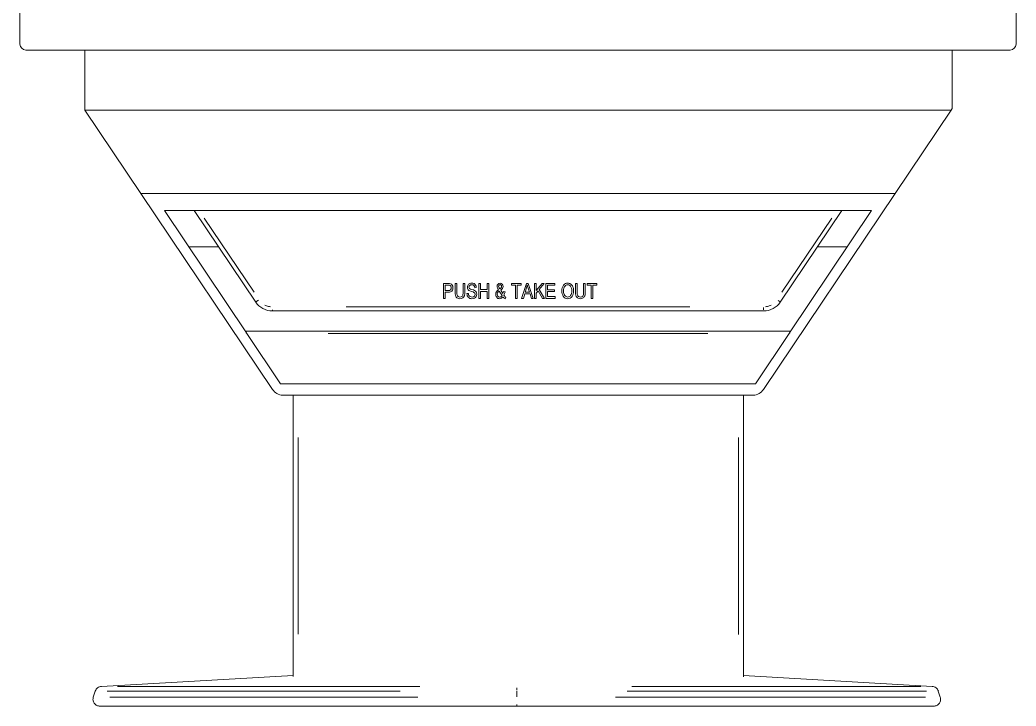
# Model space of a CAD drawing. Header units: millimetres. Extents: x 2057 to 9175, y 1255 to 6854.
# Drawn here: x 3883 to 4873, y 3115 to 3797 of the extents above; entities that cross this region are included whole.
import ezdxf

# ---------------------------------------------------------------- set-up
doc = ezdxf.new("R2010")
doc.units = ezdxf.units.MM

msp = doc.modelspace()

# ---------------------------------------------------------------- linework, layer by layer
at = {"color": 7, "linetype": 'Continuous', "lineweight": 15}
for p, q in [((3883.31, 5037.07), (3883.31, 3773.07)), ((4873.31, 3903.78), (4873.31, 3773.07)), ((3889.31, 3767.07), (4867.31, 3767.07)), ((3947.73, 3707.57), (3947.73, 3767.07)), ((4809.86, 3709.02), (4809.86, 3767.07)), ((3947.73, 3707.57), (3947.88, 3707.34)), ((4808.73, 3707.34), (3947.88, 3707.34)), ((4003.58, 3624.45), (3947.88, 3707.34)), ((4753.03, 3624.45), (4808.73, 3707.34)), ((4809.86, 3709.02), (4808.73, 3707.34)), ((4003.58, 3624.45), (4134.24, 3430.03)), ((4753.03, 3624.45), (4003.58, 3624.45)), ((4622.37, 3430.03), (4753.03, 3624.45)), ((4729.7, 3607.66), (4026.92, 3607.66)), ((4026.92, 3607.66), (4108.58, 3486.14)), ((4117.65, 3516.78), (4056.58, 3607.66)), ((4700.03, 3607.66), (4638.95, 3516.78)), ((4729.7, 3607.66), (4648.03, 3486.14)), ((4051.06, 3571.73), (4080.73, 3571.73)), ((4675.88, 3571.73), (4705.55, 3571.73)), ((4304.35, 3535.29), (4304.35, 3520.39)), ((4315.76, 3535.29), (4317.41, 3535.29)), ((4323.76, 3535.29), (4325.42, 3535.29)), ((4339.5, 3535.29), (4339.5, 3520.39)), ((4339.5, 3535.29), (4341.16, 3535.29)), ((4341.16, 3529.13), (4341.16, 3535.29)), ((4347.5, 3535.29), (4347.5, 3529.13)), ((4347.5, 3535.29), (4349.16, 3535.29)), ((4349.16, 3535.29), (4349.16, 3520.39)), ((4371.98, 3535.29), (4371.98, 3533.55)), ((4381.55, 3535.29), (4371.98, 3535.29)), ((4381.55, 3533.55), (4381.55, 3535.29)), ((4386.59, 3535.29), (4381.92, 3520.39)), ((4388.35, 3535.29), (4386.59, 3535.29)), ((4393.43, 3520.39), (4388.35, 3535.29)), ((4394.62, 3535.29), (4394.62, 3520.39)), ((4394.62, 3535.29), (4396.28, 3535.29)), ((4396.28, 3528.1), (4396.28, 3535.29)), ((4402.18, 3535.29), (4396.28, 3528.1)), ((4399.37, 3529.25), (4404.43, 3535.29)), ((4404.43, 3535.29), (4402.18, 3535.29)), ((4406.03, 3535.29), (4406.03, 3520.39)), ((4414.96, 3535.29), (4406.03, 3535.29)), ((4414.96, 3533.55), (4414.96, 3535.29)), ((4435.48, 3535.29), (4437.14, 3535.29)), ((4443.49, 3535.29), (4445.14, 3535.29)), ((4456.55, 3535.29), (4446.98, 3535.29)), ((4446.98, 3535.29), (4446.98, 3533.55)), ((4456.55, 3533.55), (4456.55, 3535.29)), ((4306, 3528.21), (4306, 3533.55)), ((4306, 3520.39), (4306, 3526.46)), ((4327.54, 3525.17), (4329.01, 3525.36)), ((4336.83, 3531.15), (4335.36, 3530.97)), ((4347.5, 3529.13), (4341.16, 3529.13)), ((4341.16, 3527.38), (4347.5, 3527.38)), ((4341.16, 3520.39), (4341.16, 3527.38)), ((4347.5, 3520.39), (4347.5, 3527.38)), ((4359.64, 3530.89), (4360.29, 3529.89)), ((4359.64, 3527.72), (4362.44, 3523.44)), ((4363.32, 3525.26), (4361.08, 3528.69)), ((4365.45, 3526.96), (4363.98, 3527.38)), ((4371.98, 3533.55), (4375.94, 3533.55)), ((4375.94, 3533.55), (4375.94, 3520.39)), ((4381.55, 3533.55), (4377.6, 3533.55)), ((4377.6, 3533.55), (4377.6, 3520.39)), ((4383.65, 3520.39), (4384.95, 3524.9)), ((4384.95, 3524.9), (4390.27, 3524.9)), ((4385.4, 3526.46), (4386.8, 3530.86)), ((4389.77, 3526.46), (4385.4, 3526.46)), ((4389.77, 3526.46), (4388.41, 3530.61)), ((4390.27, 3524.9), (4391.68, 3520.39)), ((4398.19, 3527.84), (4396.28, 3525.55)), ((4396.28, 3525.55), (4396.28, 3520.39)), ((4398.19, 3527.84), (4402.53, 3520.39)), ((4404.65, 3520.39), (4399.37, 3529.25)), ((4407.69, 3528.94), (4407.69, 3533.55)), ((4407.69, 3533.55), (4414.96, 3533.55)), ((4414.5, 3528.94), (4407.69, 3528.94)), ((4407.69, 3527.2), (4414.5, 3527.2)), ((4407.69, 3522.13), (4407.69, 3527.2)), ((4414.5, 3527.2), (4414.5, 3528.94)), ((4446.98, 3533.55), (4450.94, 3533.55)), ((4450.94, 3533.55), (4450.94, 3520.39)), ((4456.55, 3533.55), (4452.6, 3533.55)), ((4452.6, 3533.55), (4452.6, 3520.39)), ((4306, 3520.39), (4304.35, 3520.39)), ((4341.16, 3520.39), (4339.5, 3520.39)), ((4347.5, 3520.39), (4349.16, 3520.39)), ((4365.27, 3520.11), (4366.28, 3521.35)), ((4377.6, 3520.39), (4375.94, 3520.39)), ((4383.65, 3520.39), (4381.92, 3520.39)), ((4391.68, 3520.39), (4393.43, 3520.39)), ((4396.28, 3520.39), (4394.62, 3520.39)), ((4402.53, 3520.39), (4404.65, 3520.39)), ((4415.14, 3520.39), (4406.03, 3520.39)), ((4407.69, 3522.13), (4415.14, 3522.13)), ((4415.14, 3522.13), (4415.14, 3520.39)), ((4452.6, 3520.39), (4450.94, 3520.39)), ((4622.35, 3507.94), (4134.25, 3507.94)), ((4649.21, 3487.91), (4107.4, 3487.91)), ((4108.75, 3485.41), (4108.26, 3486.14)), ((4142.35, 3435.41), (4108.75, 3485.41)), ((4647.86, 3485.41), (4614.26, 3435.41)), ((4648.35, 3486.14), (4647.86, 3485.41)), ((4614.26, 3435.41), (4142.35, 3435.41)), ((4144.28, 3424.23), (4612.33, 3424.23)), ((4154.79, 3144.75), (4154.79, 3424.23)), ((4602.53, 3424.23), (4602.53, 3144.59)), ((4154.79, 3145.85), (3964.24, 3135.02)), ((4790.01, 3135.02), (4602.53, 3145.67)), ((3956.24, 3124.23), (3958.21, 3130.36)), ((4798.01, 3124.23), (4796.04, 3130.36))]:
    msp.add_line(p, q, dxfattribs=at)
at = {"color": 8, "linetype": 'Continuous', "lineweight": 15}
for p, q in [((4066.38, 3600.25), (4115.99, 3526.43)), ((4640.62, 3526.43), (4690.22, 3600.25)), ((4120.26, 3518.54), (4117.91, 3516.95)), ((4638.87, 3516.84), (4636.9, 3518.16)), ((4134.25, 3508), (4134.25, 3509.11)), ((4207.47, 3511.94), (4549.14, 3511.94)), ((4622.35, 3511.34), (4622.35, 3509.11)), ((4566.99, 3485.41), (4189.62, 3485.41)), ((4159.79, 3382.33), (4159.79, 3186.8)), ((4597.53, 3186.66), (4597.53, 3382.31)), ((4377.13, 3130.07), (4377.13, 3124.51))]:
    msp.add_line(p, q, dxfattribs=at)
at = {"color": 7, "linetype": 'Continuous', "lineweight": 15}
for centre, start, end in [((3889.31, 3773.07), 180, 270), ((4867.31, 3773.07), 270, 0)]:
    msp.add_arc(centre, 6, start, end, dxfattribs=at)
for centre, major_axis, start_param, end_param in [((4142.54, 3435.61), (-6.66, 9.92), 1.570796, 2.62927), ((4614.07, 3435.61), (-6.66, -9.92), 0.512323, 1.570796)]:
    msp.add_ellipse(centre, major_axis=major_axis, ratio=0.836891, start_param=start_param, end_param=end_param, dxfattribs=at)
for points, knots in [([(4304.35, 3535.29), (4305.88, 3535.29), (4307.41, 3535.29), (4308.94, 3535.29), (4310.02, 3535.29), (4310.82, 3535.2), (4311.33, 3535.01)], [-3, -3, -3, -3, -2, -2, -2, -1, -1, -1, -1]), ([(4306, 3526.46), (4307.04, 3526.46), (4308.07, 3526.46), (4309.1, 3526.46), (4310.77, 3526.46), (4311.94, 3526.88), (4312.62, 3527.73), (4313.3, 3528.58), (4313.64, 3529.67), (4313.64, 3531.01), (4313.64, 3532.02), (4313.43, 3532.88), (4313.01, 3533.58), (4312.59, 3534.28), (4312.03, 3534.75), (4311.33, 3535.01)], [-8, -8, -8, -8, -7, -7, -7, -6, -6, -6, -5, -5, -5, -4, -4, -4, -3, -3, -3, -3]), ([(4315.76, 3535.29), (4315.76, 3532.42), (4315.76, 3529.54), (4315.76, 3526.67), (4315.76, 3524.22), (4316.16, 3522.52), (4316.97, 3521.56), (4317.77, 3520.59), (4318.99, 3520.11), (4320.61, 3520.11), (4321.76, 3520.11), (4322.71, 3520.38), (4323.45, 3520.91), (4324.2, 3521.45), (4324.71, 3522.18), (4324.99, 3523.11), (4325.28, 3524.04), (4325.42, 3525.22), (4325.42, 3526.67), (4325.42, 3529.54), (4325.42, 3532.42), (4325.42, 3535.29)], [-8, -8, -8, -8, -7, -7, -7, -6, -6, -6, -5, -5, -5, -4, -4, -4, -3, -3, -3, -2, -2, -2, -1, -1, -1, -1]), ([(4317.41, 3535.29), (4317.41, 3532.4), (4317.41, 3529.5), (4317.41, 3526.6), (4317.41, 3525.23), (4317.52, 3524.25), (4317.73, 3523.64), (4317.94, 3523.03), (4318.28, 3522.56), (4318.76, 3522.24), (4319.23, 3521.93), (4319.81, 3521.77), (4320.49, 3521.77), (4321.64, 3521.77), (4322.47, 3522.1), (4322.99, 3522.75), (4323.5, 3523.41), (4323.76, 3524.69), (4323.76, 3526.6), (4323.76, 3529.5), (4323.76, 3532.4), (4323.76, 3535.29)], [-16, -16, -16, -16, -15, -15, -15, -14, -14, -14, -13, -13, -13, -12, -12, -12, -11, -11, -11, -10, -10, -10, -9, -9, -9, -9]), ([(4336.83, 3531.15), (4336.8, 3532.05), (4336.6, 3532.84), (4336.23, 3533.5), (4335.86, 3534.17), (4335.33, 3534.68), (4334.65, 3535.04), (4333.98, 3535.39), (4333.19, 3535.57), (4332.29, 3535.57), (4330.97, 3535.57), (4329.93, 3535.18), (4329.16, 3534.42), (4328.38, 3533.65), (4328, 3532.65), (4328, 3531.44), (4328, 3530.77), (4328.13, 3530.16), (4328.4, 3529.63), (4328.68, 3529.09), (4329.06, 3528.65), (4329.55, 3528.3), (4330.04, 3527.96), (4330.86, 3527.62), (4332.02, 3527.29)], [-17, -17, -17, -17, -16, -16, -16, -15, -15, -15, -14, -14, -14, -13, -13, -13, -12, -12, -12, -11, -11, -11, -10, -10, -10, -9, -9, -9, -9]), ([(4361.08, 3528.69), (4362.64, 3529.7), (4363.43, 3530.92), (4363.43, 3532.35), (4363.43, 3533.29), (4363.15, 3534.05), (4362.6, 3534.66), (4362.05, 3535.27), (4361.37, 3535.57), (4360.57, 3535.57), (4359.74, 3535.57), (4359.02, 3535.25), (4358.43, 3534.61), (4357.83, 3533.97), (4357.54, 3533.18), (4357.54, 3532.24), (4357.54, 3531.77), (4357.63, 3531.3), (4357.81, 3530.81), (4358, 3530.33), (4358.34, 3529.7), (4358.84, 3528.94)], [-11, -11, -11, -11, -10, -10, -10, -9, -9, -9, -8, -8, -8, -7, -7, -7, -6, -6, -6, -5, -5, -5, -4, -4, -4, -4]), ([(4433.55, 3527.82), (4433.55, 3529.43), (4433.29, 3530.82), (4432.77, 3531.99), (4432.25, 3533.15), (4431.55, 3534.04), (4430.66, 3534.65), (4429.77, 3535.26), (4428.79, 3535.57), (4427.71, 3535.57), (4426.05, 3535.57), (4424.65, 3534.89), (4423.54, 3533.52), (4422.42, 3532.15), (4421.86, 3530.19), (4421.86, 3527.64)], [-5, -5, -5, -5, -4, -4, -4, -3, -3, -3, -2, -2, -2, -1, -1, -1, 0, 0, 0, 0]), ([(4435.48, 3535.29), (4435.48, 3532.42), (4435.48, 3529.54), (4435.48, 3526.67), (4435.48, 3524.22), (4435.88, 3522.52), (4436.69, 3521.56), (4437.5, 3520.59), (4438.71, 3520.11), (4440.33, 3520.11), (4441.48, 3520.11), (4442.43, 3520.38), (4443.18, 3520.91), (4443.92, 3521.45), (4444.44, 3522.18), (4444.72, 3523.11), (4445, 3524.04), (4445.14, 3525.22), (4445.14, 3526.67), (4445.14, 3529.54), (4445.14, 3532.42), (4445.14, 3535.29)], [-8, -8, -8, -8, -7, -7, -7, -6, -6, -6, -5, -5, -5, -4, -4, -4, -3, -3, -3, -2, -2, -2, -1, -1, -1, -1]), ([(4437.14, 3535.29), (4437.14, 3532.4), (4437.14, 3529.5), (4437.14, 3526.6), (4437.14, 3525.23), (4437.24, 3524.25), (4437.45, 3523.64), (4437.66, 3523.03), (4438, 3522.56), (4438.48, 3522.24), (4438.95, 3521.93), (4439.53, 3521.77), (4440.22, 3521.77), (4441.36, 3521.77), (4442.19, 3522.1), (4442.71, 3522.75), (4443.23, 3523.41), (4443.49, 3524.69), (4443.49, 3526.6), (4443.49, 3529.5), (4443.49, 3532.4), (4443.49, 3535.29)], [-16, -16, -16, -16, -15, -15, -15, -14, -14, -14, -13, -13, -13, -12, -12, -12, -11, -11, -11, -10, -10, -10, -9, -9, -9, -9]), ([(4306, 3533.55), (4307.02, 3533.55), (4308.04, 3533.55), (4309.06, 3533.55), (4309.88, 3533.55), (4310.44, 3533.47), (4310.76, 3533.31), (4311.07, 3533.15), (4311.34, 3532.87), (4311.56, 3532.45), (4311.78, 3532.02), (4311.89, 3531.52), (4311.89, 3530.93), (4311.89, 3530.02), (4311.67, 3529.34), (4311.22, 3528.89), (4310.77, 3528.43), (4310.06, 3528.21), (4309.09, 3528.21), (4308.06, 3528.21), (4307.03, 3528.21), (4306, 3528.21)], [-7, -7, -7, -7, -6, -6, -6, -5, -5, -5, -4, -4, -4, -3, -3, -3, -2, -2, -2, -1, -1, -1, 0, 0, 0, 0]), ([(4327.54, 3525.17), (4327.57, 3523.62), (4328.04, 3522.38), (4328.94, 3521.47), (4329.84, 3520.56), (4331.05, 3520.11), (4332.56, 3520.11), (4333.53, 3520.11), (4334.36, 3520.29), (4335.05, 3520.66), (4335.74, 3521.03), (4336.29, 3521.57), (4336.69, 3522.28), (4337.09, 3522.99), (4337.29, 3523.77), (4337.29, 3524.63), (4337.29, 3525.5), (4337.1, 3526.25), (4336.73, 3526.87), (4336.36, 3527.5), (4335.8, 3528), (4335.05, 3528.36)], [-32, -32, -32, -32, -31, -31, -31, -30, -30, -30, -29, -29, -29, -28, -28, -28, -27, -27, -27, -26, -26, -26, -25, -25, -25, -25]), ([(4332.02, 3527.29), (4333.32, 3526.92), (4334.17, 3526.63), (4334.56, 3526.41), (4334.95, 3526.19), (4335.24, 3525.92), (4335.43, 3525.58), (4335.63, 3525.24), (4335.73, 3524.84), (4335.73, 3524.39), (4335.73, 3523.61), (4335.46, 3522.98), (4334.92, 3522.49), (4334.38, 3522.01), (4333.62, 3521.77), (4332.65, 3521.77), (4331.97, 3521.77), (4331.36, 3521.91), (4330.82, 3522.2), (4330.28, 3522.49), (4329.86, 3522.88), (4329.57, 3523.35), (4329.28, 3523.83), (4329.09, 3524.5), (4329.01, 3525.36)], [-9, -9, -9, -9, -8, -8, -8, -7, -7, -7, -6, -6, -6, -5, -5, -5, -4, -4, -4, -3, -3, -3, -2, -2, -2, -1, -1, -1, -1]), ([(4332.48, 3529.19), (4331.23, 3529.52), (4330.43, 3529.85), (4330.08, 3530.19), (4329.73, 3530.54), (4329.56, 3531.02), (4329.56, 3531.64), (4329.56, 3532.31), (4329.8, 3532.86), (4330.28, 3533.28), (4330.77, 3533.7), (4331.47, 3533.91), (4332.38, 3533.91), (4333.29, 3533.91), (4333.99, 3533.67), (4334.49, 3533.19), (4334.99, 3532.71), (4335.28, 3531.97), (4335.36, 3530.97)], [-24, -24, -24, -24, -23, -23, -23, -22, -22, -22, -21, -21, -21, -20, -20, -20, -19, -19, -19, -18, -18, -18, -18]), ([(4358.84, 3528.94), (4357.05, 3527.81), (4356.16, 3526.33), (4356.16, 3524.49), (4356.16, 3523.39), (4356.49, 3522.38), (4357.17, 3521.47), (4357.84, 3520.56), (4358.77, 3520.11), (4359.97, 3520.11), (4361.28, 3520.11), (4362.43, 3520.74), (4363.4, 3521.99)], [-4, -4, -4, -4, -3, -3, -3, -2, -2, -2, -1, -1, -1, 0, 0, 0, 0]), ([(4362.44, 3523.44), (4362.15, 3522.87), (4361.76, 3522.42), (4361.28, 3522.09), (4360.79, 3521.75), (4360.34, 3521.58), (4359.9, 3521.58), (4359.23, 3521.58), (4358.68, 3521.9), (4358.26, 3522.53), (4357.84, 3523.16), (4357.63, 3523.82), (4357.63, 3524.51), (4357.63, 3525.06), (4357.78, 3525.58), (4358.07, 3526.09), (4358.37, 3526.6), (4358.89, 3527.14), (4359.64, 3527.72)], [-7, -7, -7, -7, -6, -6, -6, -5, -5, -5, -4, -4, -4, -3, -3, -3, -2, -2, -2, -1, -1, -1, -1]), ([(4359.64, 3530.89), (4359.22, 3531.45), (4359.01, 3531.96), (4359.01, 3532.44), (4359.01, 3532.93), (4359.16, 3533.33), (4359.45, 3533.64), (4359.75, 3533.94), (4360.1, 3534.1), (4360.5, 3534.1), (4360.9, 3534.1), (4361.24, 3533.94), (4361.53, 3533.62), (4361.81, 3533.3), (4361.95, 3532.87), (4361.95, 3532.34), (4361.95, 3531.87), (4361.84, 3531.47), (4361.62, 3531.11), (4361.41, 3530.76), (4360.96, 3530.35), (4360.29, 3529.89)], [-7, -7, -7, -7, -6, -6, -6, -5, -5, -5, -4, -4, -4, -3, -3, -3, -2, -2, -2, -1, -1, -1, 0, 0, 0, 0]), ([(4423.61, 3527.61), (4423.61, 3529.76), (4424, 3531.35), (4424.77, 3532.37), (4425.54, 3533.4), (4426.53, 3533.91), (4427.72, 3533.91), (4428.47, 3533.91), (4429.15, 3533.68), (4429.78, 3533.21), (4430.41, 3532.74), (4430.88, 3532.12), (4431.19, 3531.34)], [-9, -9, -9, -9, -8, -8, -8, -7, -7, -7, -6, -6, -6, -5, -5, -5, -5]), ([(4431.19, 3531.34), (4431.6, 3530.32), (4431.8, 3529.16), (4431.8, 3527.87), (4431.8, 3525.87), (4431.41, 3524.35), (4430.62, 3523.32), (4429.83, 3522.28), (4428.86, 3521.77), (4427.69, 3521.77), (4426.56, 3521.77), (4425.59, 3522.28), (4424.8, 3523.3), (4424.01, 3524.32), (4423.61, 3525.76), (4423.61, 3527.61)], [-5, -5, -5, -5, -4, -4, -4, -3, -3, -3, -2, -2, -2, -1, -1, -1, 0, 0, 0, 0]), ([(4432.04, 3522.41), (4430.94, 3520.88), (4429.49, 3520.11), (4427.7, 3520.11), (4425.9, 3520.11), (4424.45, 3520.9), (4423.35, 3522.47)], [-8, -8, -8, -8, -7, -7, -7, -6, -6, -6, -6]), ([(3964.29, 3135.02), (3963.63, 3134.93), (3962.28, 3134.75), (3960.46, 3133.72), (3959, 3132.23), (3958.47, 3130.97), (3958.21, 3130.36)], [0, 0, 0, 0, 0.243997, 0.499728, 0.755606, 1, 1, 1, 1]), ([(4796.05, 3130.36), (4795.79, 3130.97), (4795.26, 3132.23), (4793.79, 3133.72), (4791.98, 3134.75), (4790.63, 3134.93), (4789.97, 3135.02)], [0, 0, 0, 0, 0.244394, 0.500273, 0.756003, 1, 1, 1, 1]), ([(3956.26, 3124.29), (3956.14, 3123.82), (3955.88, 3122.85), (3955.91, 3121.27), (3956.32, 3119.66), (3957.15, 3118.15), (3958.33, 3116.9), (3959.75, 3116.02), (3961.24, 3115.5), (3962.24, 3115.45), (3962.72, 3115.43)], [0, 0, 0, 0, 0.112554, 0.23513, 0.365446, 0.500008, 0.634568, 0.764881, 0.887452, 1, 1, 1, 1]), ([(4791.53, 3115.43), (4792.01, 3115.45), (4793.02, 3115.5), (4794.51, 3116.02), (4795.92, 3116.9), (4797.1, 3118.15), (4797.93, 3119.66), (4798.34, 3121.27), (4798.37, 3122.85), (4798.12, 3123.82), (4798, 3124.29)], [0, 0, 0, 0, 0.112548, 0.235118, 0.365431, 0.499992, 0.634553, 0.76487, 0.887446, 1, 1, 1, 1]), ([(3962.66, 3115.43), (3962.76, 3115.43), (3962.98, 3115.43), (3964.73, 3115.43), (3967.6, 3115.43), (3971.73, 3115.43), (3977.08, 3115.43), (3983.68, 3115.43), (3990.74, 3115.43), (3997.78, 3115.43), (4004.52, 3115.43), (4011.94, 3115.43), (4020.07, 3115.43), (4028.21, 3115.43), (4036.12, 3115.43), (4043.64, 3115.43), (4051.37, 3115.43), (4059.22, 3115.43), (4067.24, 3115.43), (4075.47, 3115.43), (4084, 3115.43), (4092.79, 3115.43), (4101.83, 3115.43), (4110.96, 3115.43), (4119.99, 3115.43), (4129.36, 3115.43), (4139.4, 3115.43), (4148.32, 3115.43), (4155.54, 3115.43), (4160.82, 3115.43), (4166.14, 3115.43), (4171.51, 3115.43), (4176.93, 3115.43), (4182.41, 3115.43), (4188.14, 3115.43), (4194.14, 3115.43), (4200.65, 3115.43), (4207.53, 3115.43), (4214.79, 3115.43), (4223.52, 3115.43), (4233.68, 3115.43), (4245.14, 3115.43), (4256.49, 3115.43), (4267.73, 3115.43), (4279.02, 3115.43), (4290.4, 3115.43), (4301.44, 3115.43), (4313.94, 3115.43), (4327.95, 3115.43), (4344.1, 3115.43), (4360.52, 3115.43), (4371.59, 3115.43), (4377.13, 3115.43)], [0, 0, 0, 0, 0.032796, 0.066014, 0.100392, 0.134852, 0.169359, 0.204552, 0.239963, 0.26433, 0.288673, 0.313688, 0.339354, 0.36503, 0.385047, 0.404978, 0.424621, 0.443754, 0.462374, 0.481151, 0.499964, 0.518778, 0.537603, 0.556421, 0.574311, 0.591269, 0.610879, 0.63137, 0.64091, 0.650452, 0.659999, 0.669542, 0.679084, 0.688629, 0.698261, 0.7089, 0.719556, 0.731554, 0.743802, 0.756052, 0.775111, 0.793966, 0.812043, 0.830015, 0.847845, 0.865793, 0.883795, 0.899728, 0.924212, 0.948991, 0.974502, 1, 1, 1, 1]), ([(4377.13, 3115.43), (4379.73, 3115.43), (4384.94, 3115.43), (4392.75, 3115.43), (4400.56, 3115.43), (4408.21, 3115.43), (4415.15, 3115.43), (4420.61, 3115.43), (4425.24, 3115.43), (4429.91, 3115.43), (4435.42, 3115.43), (4441.26, 3115.43), (4447.08, 3115.43), (4452.67, 3115.43), (4458.02, 3115.43), (4464.88, 3115.43), (4473.45, 3115.43), (4483.72, 3115.43), (4493.3, 3115.43), (4502.16, 3115.43), (4510.84, 3115.43), (4519.93, 3115.43), (4529.99, 3115.43), (4540.38, 3115.43), (4550.72, 3115.43), (4560.81, 3115.43), (4571.06, 3115.43), (4581.84, 3115.43), (4592.85, 3115.43), (4602.37, 3115.43), (4610.4, 3115.43), (4616.94, 3115.43), (4623.23, 3115.43), (4629.28, 3115.43), (4635.32, 3115.43), (4642.82, 3115.43), (4651.53, 3115.43), (4661.11, 3115.43), (4668.91, 3115.43), (4677.5, 3115.43), (4685.89, 3115.43), (4695, 3115.43), (4702.56, 3115.43), (4709.82, 3115.43), (4717.07, 3115.43), (4724, 3115.43), (4730.35, 3115.43), (4736.06, 3115.43), (4741.46, 3115.43), (4746.32, 3115.43), (4750.71, 3115.43), (4754.67, 3115.43), (4758.44, 3115.43), (4762.85, 3115.43), (4767.44, 3115.43), (4772.04, 3115.43), (4776.19, 3115.43), (4780.04, 3115.43), (4783.46, 3115.43), (4786.05, 3115.43), (4787.89, 3115.43), (4789.22, 3115.43), (4790.26, 3115.43), (4791.02, 3115.43), (4791.51, 3115.43), (4791.57, 3115.43), (4791.6, 3115.43)], [0, 0, 0, 0, 0.012001, 0.024, 0.036002, 0.04801, 0.05933, 0.068123, 0.073301, 0.080762, 0.089832, 0.0989, 0.107967, 0.117037, 0.125067, 0.133039, 0.149308, 0.165577, 0.181845, 0.195105, 0.208295, 0.223912, 0.239548, 0.257883, 0.275662, 0.291736, 0.309406, 0.328667, 0.348377, 0.368234, 0.380551, 0.392867, 0.404901, 0.416328, 0.427751, 0.440241, 0.460797, 0.480573, 0.500005, 0.51086, 0.536995, 0.556887, 0.575067, 0.592319, 0.611857, 0.632149, 0.649381, 0.666612, 0.68349, 0.700369, 0.714747, 0.729117, 0.743486, 0.757862, 0.782335, 0.803321, 0.824194, 0.848619, 0.873149, 0.896873, 0.914919, 0.930993, 0.947594, 0.964982, 0.982472, 1, 1, 1, 1])]:
    msp.add_open_spline(points, degree=3, knots=knots, dxfattribs=at)
for points in [[(4332.48, 3529.19), (4333.7, 3528.87), (4334.55, 3528.6), (4335.05, 3528.36)], [(4363.98, 3527.38), (4363.81, 3526.56), (4363.59, 3525.85), (4363.32, 3525.26)], [(4365.45, 3526.96), (4365.19, 3525.63), (4364.83, 3524.52), (4364.39, 3523.64)], [(4386.8, 3530.86), (4387.1, 3531.8), (4387.33, 3532.76), (4387.49, 3533.72)], [(4387.49, 3533.72), (4387.69, 3532.92), (4387.99, 3531.89), (4388.41, 3530.61)], [(4421.86, 3527.64), (4421.86, 3525.62), (4422.36, 3523.9), (4423.35, 3522.47)], [(4432.04, 3522.41), (4433.05, 3523.81), (4433.55, 3525.61), (4433.55, 3527.82)], [(4117.65, 3516.78), (4121.27, 3511.32), (4127.71, 3507.89), (4134.25, 3507.94)], [(4365.27, 3520.11), (4364.66, 3520.54), (4364.04, 3521.17), (4363.4, 3521.99)], [(4364.39, 3523.64), (4364.93, 3522.74), (4365.56, 3521.98), (4366.28, 3521.35)], [(4622.35, 3507.94), (4628.9, 3507.89), (4635.34, 3511.32), (4638.95, 3516.78)]]:
    msp.add_open_spline(points, degree=3, dxfattribs=at)
at = {"color": 8, "linetype": 'Continuous', "lineweight": 15}
for points, knots in [([(4132.28, 3512.18), (4131.64, 3512.23), (4129.69, 3512.39), (4127.92, 3513.25), (4126.73, 3513.82)], [0, 0, 0, 0, 0.329105, 1, 1, 1, 1]), ([(4624.33, 3512.18), (4624.97, 3512.23), (4626.91, 3512.39), (4628.69, 3513.25), (4629.87, 3513.82)], [0, 0, 0, 0, 0.329105, 1, 1, 1, 1]), ([(3969.89, 3130.36), (3971.39, 3130.36), (3974.77, 3130.36), (3981.54, 3130.36), (3989.89, 3130.36), (3999.5, 3130.36), (4010.29, 3130.36), (4022.23, 3130.36), (4035.3, 3130.36), (4049.43, 3130.36), (4064.6, 3130.36), (4080.75, 3130.36), (4097.84, 3130.36), (4115.8, 3130.36), (4134.59, 3130.36), (4154.13, 3130.36), (4174.38, 3130.36), (4195.27, 3130.36), (4216.74, 3130.36), (4238.68, 3130.36), (4253.66, 3130.36), (4261.16, 3130.36)], [0, 0, 0, 0, 0.042553, 0.095745, 0.148936, 0.202128, 0.255319, 0.308511, 0.361702, 0.414894, 0.468085, 0.521277, 0.574468, 0.62766, 0.680851, 0.734043, 0.787234, 0.840426, 0.893617, 0.946809, 1, 1, 1, 1]), ([(4280.77, 3135.02), (4274.77, 3135.02), (4261.27, 3135.02), (4240.69, 3135.02), (4219.04, 3135.02), (4197.89, 3135.02), (4177.3, 3135.02), (4157.34, 3135.02), (4138.08, 3135.02), (4119.56, 3135.02), (4101.86, 3135.02), (4085.02, 3135.02), (4069.1, 3135.02), (4054.15, 3135.02), (4040.22, 3135.02), (4027.35, 3135.02), (4015.57, 3135.02), (4004.93, 3135.02), (3995.49, 3135.02), (3987.15, 3135.02), (3982.64, 3135.02), (3980.38, 3135.02)], [0, 0, 0, 0, 0.042553, 0.095745, 0.148936, 0.202128, 0.255319, 0.308511, 0.361702, 0.414894, 0.468085, 0.521277, 0.574468, 0.62766, 0.680851, 0.734043, 0.787234, 0.840426, 0.893617, 0.946809, 1, 1, 1, 1]), ([(4377.13, 3131.17), (4377.13, 3131.5), (4377.13, 3132.46), (4377.13, 3133.16), (4377.13, 3133.62)], [0, 0, 0, 0, 0.340785, 1, 1, 1, 1]), ([(4784.32, 3130.36), (4783.39, 3130.36), (4780.69, 3130.36), (4774.84, 3130.36), (4767.16, 3130.36), (4758.59, 3130.36), (4749.38, 3130.36), (4739.14, 3130.36), (4727.89, 3130.36), (4715.66, 3130.36), (4702.49, 3130.36), (4688.41, 3130.36), (4673.48, 3130.36), (4657.76, 3130.36), (4641.3, 3130.36), (4624.19, 3130.36), (4606.49, 3130.36), (4588.29, 3130.36), (4569.66, 3130.36), (4550.69, 3130.36), (4530.55, 3130.36), (4509.31, 3130.36), (4494.28, 3130.36), (4486.81, 3130.36)], [0, 0, 0, 0, 0.0274122, 0.0794065, 0.1320944, 0.1787109, 0.2257525, 0.2731648, 0.3208904, 0.3688697, 0.417041, 0.4653412, 0.5137061, 0.562071, 0.6103712, 0.6585426, 0.7065218, 0.7542475, 0.8016597, 0.8487013, 0.8953178, 0.9480057, 1, 1, 1, 1]), ([(4778.5, 3135.02), (4777.02, 3135.02), (4773.69, 3135.02), (4767.02, 3135.02), (4758.79, 3135.02), (4749.32, 3135.02), (4738.68, 3135.02), (4726.91, 3135.02), (4714.04, 3135.02), (4700.1, 3135.02), (4685.15, 3135.02), (4669.23, 3135.02), (4652.4, 3135.02), (4634.69, 3135.02), (4616.18, 3135.02), (4596.91, 3135.02), (4576.95, 3135.02), (4556.37, 3135.02), (4535.21, 3135.02), (4513.58, 3135.02), (4498.81, 3135.02), (4491.43, 3135.02)], [0, 0, 0, 0, 0.042553, 0.095745, 0.148936, 0.202128, 0.255319, 0.308511, 0.361702, 0.414894, 0.468085, 0.521277, 0.574468, 0.62766, 0.680851, 0.734043, 0.787234, 0.840426, 0.893617, 0.946809, 1, 1, 1, 1]), ([(4278.9, 3124.23), (4272.79, 3124.23), (4259.03, 3124.23), (4238.05, 3124.23), (4215.97, 3124.23), (4194.42, 3124.23), (4173.43, 3124.23), (4153.08, 3124.23), (4133.44, 3124.23), (4114.57, 3124.23), (4096.52, 3124.23), (4079.36, 3124.23), (4063.13, 3124.23), (4047.89, 3124.23), (4033.69, 3124.23), (4020.56, 3124.23), (4008.57, 3124.23), (3997.72, 3124.23), (3988.09, 3124.23), (3979.59, 3124.23), (3974.99, 3124.23), (3972.69, 3124.23)], [0, 0, 0, 0, 0.042553, 0.095745, 0.148936, 0.202128, 0.255319, 0.308511, 0.361702, 0.414894, 0.468085, 0.521277, 0.574468, 0.62766, 0.680851, 0.734043, 0.787234, 0.840426, 0.893617, 0.946809, 1, 1, 1, 1]), ([(4475.34, 3124.23), (4479.35, 3124.23), (4490.95, 3124.23), (4509.91, 3124.23), (4531.28, 3124.23), (4551.51, 3124.23), (4570.57, 3124.23), (4589.29, 3124.23), (4607.57, 3124.23), (4625.35, 3124.23), (4642.54, 3124.23), (4659.07, 3124.23), (4674.87, 3124.23), (4689.87, 3124.23), (4704.02, 3124.23), (4717.25, 3124.23), (4729.54, 3124.23), (4740.84, 3124.23), (4751.13, 3124.23), (4760.39, 3124.23), (4768.97, 3124.23), (4776.81, 3124.23), (4781.17, 3124.23), (4783.33, 3124.23)], [0, 0, 0, 0, 0.027372, 0.079368, 0.132058, 0.178677, 0.22572, 0.273135, 0.320862, 0.368844, 0.417017, 0.465319, 0.513686, 0.562053, 0.610355, 0.658528, 0.70651, 0.754237, 0.801652, 0.848695, 0.895313, 0.948004, 1, 1, 1, 1]), ([(4377.13, 3115.54), (4377.13, 3115.55), (4377.13, 3115.61), (4377.13, 3116.04), (4377.13, 3116.65), (4377.13, 3116.96)], [0, 0, 0, 0, 0.105577, 0.539401, 1, 1, 1, 1])]:
    msp.add_open_spline(points, degree=3, knots=knots, dxfattribs=at)

doc.saveas('drawing.dxf')
